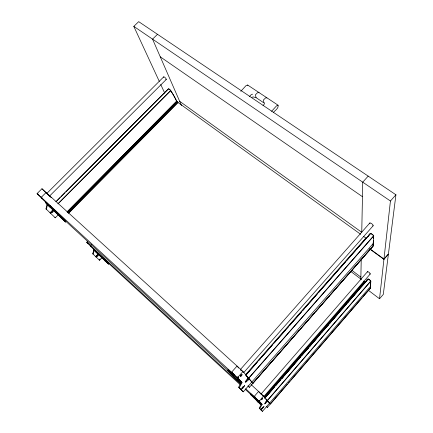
<?xml version="1.0" encoding="UTF-8"?>
<svg xmlns="http://www.w3.org/2000/svg" width="433" height="433" viewBox="0 0 433 433"><rect width="100%" height="100%" fill="white"/><g stroke="black" fill="none" stroke-linecap="round" stroke-linejoin="round"><path stroke-width="0.65" d="M94.367 249.754L93.993 249.408L92.732 253.743L93.106 254.09L94.367 249.754L87.244 242.458M87.645 242.734L87.726 243.243M360.824 279.799L361.225 259.307M364.337 281.677L264.054 397.196M365.88 238.053L245.69 374.583M259.849 400.812L259.351 401.38L262.138 404.406L259.74 408.579L260.98 409.84L264.027 406.452L262.117 408.893L261.234 408.508M366.204 280.79A65.415 15.875 38.3 0 1 368.066 279.052A2.03 0.509 39.6 0 1 369.468 279.778A2.03 0.509 39.6 0 1 370.837 281.136L370.421 288.254L370.616 280.898A1.921 0.482 39.6 0 0 368.294 279.15L368.142 279.123A65.264 15.837 38.3 0 0 366.681 280.259M364.131 256.19L373.04 245.982L373.36 240.58M373.479 238.551L373.473 235.617A2.284 0.704 39.5 0 0 370.908 233.668M252.85 383.248L373.132 246.096L373.739 235.909A2.414 0.742 39.5 0 0 372.099 234.264A2.414 0.742 39.5 0 0 370.404 233.522L245.533 375.395M41.384 197.594L41.384 197.204L41.822 197.605M264.406 102.832L264.276 104.153L263.042 105.538M379.535 298.775L383.93 259.335L388.396 254.193L383.297 294.397L379.535 298.775L368.256 290.202M369.75 248.726L383.963 259.064L390.431 201.015L395.93 194.785L138.69 21.65L133.808 26.381L159.312 81.426M395.93 194.785L388.428 253.917L383.963 259.064M237.43 376.899L237.279 377.527L242.031 382.583L239.26 387.789L241.078 389.635L241.993 388.59A1.38 0.309 -49 0 1 242.686 387.329A1.38 0.309 -49 0 1 243.811 386.523L244.71 385.489L243.898 386.615A1.375 0.309 -49 0 1 243.2 387.876A1.375 0.309 -49 0 1 242.079 388.682L241.17 389.727L243.243 391.833L373.306 243.406L373.138 246.02L249.419 387.329L247.92 385.955M242.031 382.583L237.901 378.101L238.264 377.143L238.507 377.414M231.871 372.602C231.801 371.795 232.867 372.645 232.483 373.105L241.425 382.745M37.779 193.789L37.942 194.444L47.635 203.927L46.412 209.291L45.99 208.901L47.213 203.542L47.635 203.927M38.212 194.184L38.375 194.845M90.443 245.733L90.502 245.332L90.827 246.085M254.328 396.747L254.507 396.379M255.026 396.855L254.853 397.218L261.24 404.108A0.693 0.671 90 0 1 260.287 404.189L250.485 394.431L250.972 393.878L256.325 398.809A0.725 0.704 -85.7 0 1 255.329 398.896L250.485 394.431M241.078 389.635L238.659 387.232L241.425 382.025M266.414 406.49L267.41 407.404L370.421 288.199L370.54 286.37L262.468 411.35L259.237 408.113L261.629 403.935L258.826 400.758L259.345 401.239M262.674 407.215L262.187 407.864M37.39 193.903L37.07 193.594L41.952 188.739L242.994 371.465L248.25 377.738L247.963 378.063A3.464 0.79 -49.2 0 0 246.242 380.639L246.074 381.072A1.386 0.314 -49.1 0 0 245.403 382.377A1.386 0.314 -49.1 0 0 246.723 381.278L246.74 381.246A3.464 0.79 -49.2 0 0 248.997 379.292L249.278 378.956L247.957 377.738M265.234 402.56L265.25 402.533A2.863 0.541 -49.4 0 0 267.064 400.866L267.567 401.321L267.8 401.045L267.242 400.536M251.097 384.596L263.54 395.973L267.096 400.211L266.858 400.487A2.863 0.536 -49.4 0 0 265.413 402.576L264.65 403.957L265.77 402.988A2.863 0.536 -49.4 0 0 267.567 401.321L266.463 400.298M267.15 400.341L270.333 404.07L287.442 384.082M288.329 383.081L290.088 381.024M290.976 380.022L361.961 297.882M362.843 296.865L370.339 288.161M273.656 387.703L264.817 397.889L272.785 388.742M277.19 383.627L278.078 382.61L277.207 383.649M280.725 379.552L279.842 380.569L280.741 379.573M282.051 378.025L283.821 375.985M284.703 374.967L286.473 372.932L284.719 374.989M294.873 363.249L287.355 371.909L294.44 363.785M297.081 360.705L297.964 359.688M299.733 357.647L300.616 356.63M302.386 354.589L303.712 353.063M304.594 352.045L306.364 350.005M307.246 348.987L316.085 338.801L307.257 349.014M319.619 334.725L320.507 333.708M322.271 331.667L323.597 330.141L322.282 331.694M327.137 326.065L337.74 313.838M342.162 308.745L343.488 307.219L342.611 308.269M344.814 305.693L346.14 304.161L344.82 305.72M347.466 302.635L358.957 289.39M282.067 378.041L283.832 376.006M297.092 360.727L297.974 359.709M299.744 357.669L300.626 356.651M302.396 354.616L303.722 353.09M305.048 351.558L306.369 350.032M327.586 325.584L337.307 314.38M347.472 302.662L349.236 300.626M350.124 299.609L358.962 289.423M264.736 398.144L368.066 279.052M264.817 398.219L274.527 387.021M275.853 385.494L277.18 383.968M278.944 381.933L280.27 380.407M281.596 378.875L283.361 376.84M284.243 375.822L297.049 361.062M298.375 359.536L300.139 357.501M301.465 355.975L302.791 354.448M304.112 352.922L305.882 350.887M306.764 349.869L308.529 347.829M309.855 346.303L320.009 334.595M321.335 333.069L322.661 331.543M323.987 330.016L325.751 327.981M327.077 326.455L328.398 324.929M329.724 323.402L331.489 321.367M332.376 320.35L368.142 279.123M267.318 400.503L370.751 281.082M267.394 400.574L370.837 281.136M261.045 409.899L261.792 409.033M367.509 271.653L261.061 394.019L263.232 395.978M263.54 395.973L259.188 401.202L259.681 400.628M370.247 274.008L263.816 396.574L263.497 396.238M264.384 397.499L364.683 281.943M252.867 383.27L284.021 347.688M284.914 346.671L299.143 330.374M300.491 328.88L314.731 312.61M315.625 311.598L329.859 295.295M330.752 294.316L348.11 274.49M349.003 273.472L363.244 257.164M248.602 378.198L373.636 235.85M252.959 383.351L248.694 378.274L373.739 235.909M242.994 371.465L237.511 377.679L238.264 377.143M243.503 372.412L243.687 372.629L373.122 225.799M246.074 374.978L257.224 362.313M258.593 360.721L260.341 358.768M261.272 357.674L271.491 346.097M271.551 345.999L272.449 344.982M274.235 342.952L276.021 340.917M276.914 339.905L286.208 329.378M287.193 328.225L288.535 326.704M289.877 325.178L292.004 322.791M292.556 322.13L301.373 312.15M302.835 310.456L304.621 308.42M305.514 307.408L317.135 294.207M318.477 292.681L331.25 278.197M331.434 277.954L339.277 269.077M340.17 268.065L345.967 261.478M346.633 260.693L353.333 253.078M353.55 252.861L355.331 250.837M356.224 249.819L366.296 238.35L363.439 236.288M366.48 238.166L368.267 236.142M369.154 235.13L370.496 233.609A78.167 23.138 37.6 0 0 368.461 235.996M240.353 369.549L369.814 223.011M227.693 370.269L228.288 369.598L234.675 375.465A0.871 0.844 -65.9 0 1 233.468 375.579L227.693 370.269L235.26 378.29L240.732 383.324A0.823 0.801 -71.9 0 0 241.002 383.481M249.592 96.462L251.259 94.594L252.585 94.167M271.599 111.297L276.557 105.831L278.1 105.224C278.847 108.315 275.063 110.383 273.369 112.423M240.818 91.298L246.079 85.566L247.649 85.036L278.1 105.224M368.185 176.112L362.74 182.174L361.755 232.31L179.657 101.295M108.477 264.06L108.905 263.616L93.777 249.007A0.622 0.53 -42 0 0 93.717 249.819L108.477 264.06L93.717 249.819M97.365 253.186L97.815 252.72M96.023 256.888L96.711 256.179A0.985 0.487 -46.1 0 1 97.046 255.129A0.985 0.487 -46.1 0 1 98.08 254.761M97.593 254.355A0.985 0.487 -46.1 0 1 97.706 254.42L98.221 254.902A0.985 0.487 -46.1 0 1 97.885 255.946A0.985 0.487 -46.1 0 1 96.857 256.314L96.169 257.029L95.655 256.547M100.099 258.956L99.168 259.919L99.536 260.26L101.782 257.927M91.742 244.261L90.389 245.657L96.851 252.017M87.401 242.036L86.952 242.502L86.724 242.28L87.623 241.354M65.486 221.988L65.995 221.474L46.055 202.179A0.731 0.595 -40.2 0 0 45.952 203.109L65.486 221.988L45.952 203.109M54.877 217.426L55.289 217.804L58.098 214.979M67.115 211.872L176.642 101.203L177.357 101.977L67.905 212.625M67.153 211.916L176.713 101.252L176.415 100.721A60.652 14.478 46.7 0 0 170.667 90.6L170.472 90.356A1.938 0.498 46.1 0 0 168.469 88.922L65.903 191.814M67.992 211.791L77.507 202.173M80.359 199.288L118.891 160.351M120.314 158.911L176.447 102.183M147.999 131.204L148.952 130.241M67.862 212.587L177.335 101.999M68.327 213.014L177.784 102.329M68.609 213.269L178.087 102.545M53.908 210.081L53.097 210.893A1.158 0.671 -44.8 0 1 52.766 212.181A1.158 0.671 -44.8 0 1 51.467 212.533L50.65 213.355L50.233 212.971M50.071 206.898L50.607 206.357M55.808 201.783L168.334 88.911A2.046 0.53 46.1 0 1 169.265 89.182A2.046 0.53 46.1 0 1 170.721 90.621A60.788 14.511 46.7 0 1 176.485 100.77M56.842 200.901L60.176 197.556M61.134 196.598L64.945 192.772M57.99 203.775L170.667 90.6L58.033 203.813M49.524 196.089L166.272 79.466M46.748 193.481L163.674 76.895M157.498 34.31L152.562 39.149L181.508 105.549M265.25 402.533L265.754 402.999M246.74 381.246L246.144 380.699A1.386 0.319 -49.1 0 1 245.186 381.673M251.936 97.257L253.283 96.932L256.065 97.674L255.389 94.789L257.619 92.646L258.75 92.364L258.977 92.835M246.204 375.979L246.058 375.839M256.092 97.647L263.962 102.93L263.313 100.088L265.548 97.923L266.668 97.631L266.89 98.096M133.808 26.381L390.431 201.015M160.27 56.826L362.453 196.69M177.081 101.82L360.7 234.313M177.378 102.031L177 101.89M369.733 249.002L383.93 259.335M41.914 198.146L41.362 197.313M351.71 270.208L360.878 277.125M350.616 271.307L361.387 279.447M363.541 281.077L365.154 282.3M240.613 369.739L241.251 370.296M266.084 399.296L267.096 400.211M265.851 399.572L266.322 399.995M248.25 377.738L246.621 376.293L247.248 376.91M240.315 369.69L241.257 370.545M247.584 378.707L248.553 379.595M96.651 251.714L96.305 251.4L96.635 251.73M47.338 193.973L47.657 194.271M41.427 197.091L41.86 197.491M237.333 377.094L237.961 377.668M237.295 377.181L237.923 377.76M37.768 194.076L38.201 194.471M231.936 372.293L232.559 372.867M237.268 377.262L237.896 377.836M37.785 194.163L38.245 194.639M41.357 197.421L41.801 197.919M231.899 372.391L232.494 373.046M237.252 377.332L237.869 377.971M37.07 193.594L237.901 378.101M53.291 209.502L53.714 209.886M230.334 372.613L61.605 217.436A0.698 0.579 -40.7 0 0 61.491 217.577M53.097 210.893L52.68 210.508A1.153 0.671 -44.8 0 1 52.35 211.797A1.153 0.671 -44.8 0 1 51.051 212.148M87.233 242.54L87.618 242.891M90.465 245.424L90.827 245.868M254.404 396.552L254.918 397.034M258.864 400.639L259.389 401.12M87.233 242.61L87.623 243.032M90.427 245.598L90.816 245.949M254.366 396.633L254.885 397.11M86.724 242.28L240.737 384.185M245.7 388.758L259.351 401.38M261.629 403.935L262.138 404.406M240.396 384.883L105.002 260.017A0.595 0.514 -42.6 0 0 104.948 260.801M245.359 389.462L253.305 396.79M260.747 403.653L261.24 404.108M50.85 211.954L51.467 212.533M238.659 387.232L239.26 387.789M50.033 212.776L50.45 213.166L51.267 212.338A1.158 0.671 -44.8 0 1 51.603 211.05A1.158 0.671 -44.8 0 1 52.902 210.698L52.485 210.314A1.158 0.671 -44.8 0 0 52.328 210.221M241.17 389.727L240.575 389.175L243.243 391.833M96.343 255.833L96.857 256.314M259.237 408.113L259.74 408.579M262.468 411.35L260.547 409.439M242.096 371.065L242.924 371.839M247.671 378.063L248.991 379.286L248.401 378.751A3.464 0.79 -49.2 0 1 246.166 380.694M247.557 377.197L247.887 377.5M266.457 399.691L266.739 399.946M61.859 217.539C59.51 215.39 64.349 219.861 61.962 217.68M61.351 218.053C58.969 215.878 63.857 220.392 61.454 218.194M253.89 397.678C251.508 395.416 256.439 400.06 254.009 397.748M257.749 401.786C255.41 399.562 260.217 404.086 257.884 401.867M49.99 205.886L50.942 206.801L49.909 205.859M96.575 252.515C98.756 254.593 94.383 250.453 96.559 252.536M266.706 399.924L266.982 400.179M247.855 377.479L248.185 377.787M248.136 377.749L248.455 378.047M45.99 208.901L55.289 217.804M92.732 253.743L99.536 260.26M48.729 195.278L49.449 195.997M248.396 377.993L248.694 378.274M49.194 205.226L41.2 197.388L46.098 192.506L51.218 197.686M49.827 205.875L62.022 217.821M98.767 253.9L105.371 260.357M41.952 188.739L46.65 193.486M233.468 375.579L240.732 383.324M255.329 398.896L260.287 404.189M228.288 369.598L230.058 371.492M234.221 375.075L231.574 372.223L237.035 366.053L238.724 368.039M256.222 398.777L254.139 396.531L258.577 391.437L260.747 393.992M248.293 386.074L249.419 387.329M266.631 406.538L267.41 407.404M249.278 378.956L251.844 382.02M267.8 401.045L269.559 403.15M247.649 85.036L247.893 85.512M160.73 84.484L164.697 93.046M163.75 77.318A1.84 0.487 46.5 0 1 164.394 77.042A1.84 0.487 46.5 0 1 166.099 78.849A1.84 0.487 46.5 0 1 165.752 79.434M61.518 218.329A0.698 0.579 -40.7 0 1 61.367 217.983M369.955 223.769A2.165 0.693 39.6 0 1 370.518 223.022A2.165 0.693 39.6 0 1 372.824 224.803A2.165 0.693 39.6 0 1 372.656 225.858M368.137 236.396A78.351 23.193 37.6 0 1 370.404 233.522M241.089 374.859A1.369 0.33 -49 0 1 240.624 375.389M240.38 375.611A1.369 0.33 -49 0 1 240.158 375.784M243.189 386.534A1.375 0.309 -49 0 1 242.372 387.589M242.128 387.816A1.375 0.309 -49 0 1 241.906 387.99M97.853 254.561A0.985 0.487 -46.1 0 1 97.517 255.605A0.985 0.487 -46.1 0 1 96.483 255.973M367.633 272.195A1.808 0.471 39.6 0 1 368.196 271.8A1.808 0.471 39.6 0 1 370.128 273.467A1.808 0.471 39.6 0 1 369.565 273.856M365.993 281.531A65.264 15.837 38.3 0 1 366.129 281.185M366.286 280.855A65.264 15.837 38.3 0 1 366.47 280.546M365.809 281.84A65.415 15.875 38.3 0 1 366.047 281.12M261.305 399.756C262.625 399.859 263.583 396.509 261.305 399.756M326.249 327.083L324.923 328.615L326.26 327.11M50.412 207.337L48.653 205.691L50.412 207.337M231.59 372.753L233.625 374.659L231.59 372.753M231 373.419L233.035 375.324L231 373.419M236.699 379.481L238.648 381.3L236.699 379.481M104.873 259.811L106.264 261.121L104.873 259.811M104.445 260.255L105.836 261.564L104.445 260.255M253.614 396.39L255.297 397.959L253.614 396.39M241.002 376.18A1.369 0.325 -49 0 0 242.177 374.426A1.369 0.325 -49 0 0 240.629 375.752A1.369 0.325 -49 0 0 241.002 376.18"/></g></svg>
